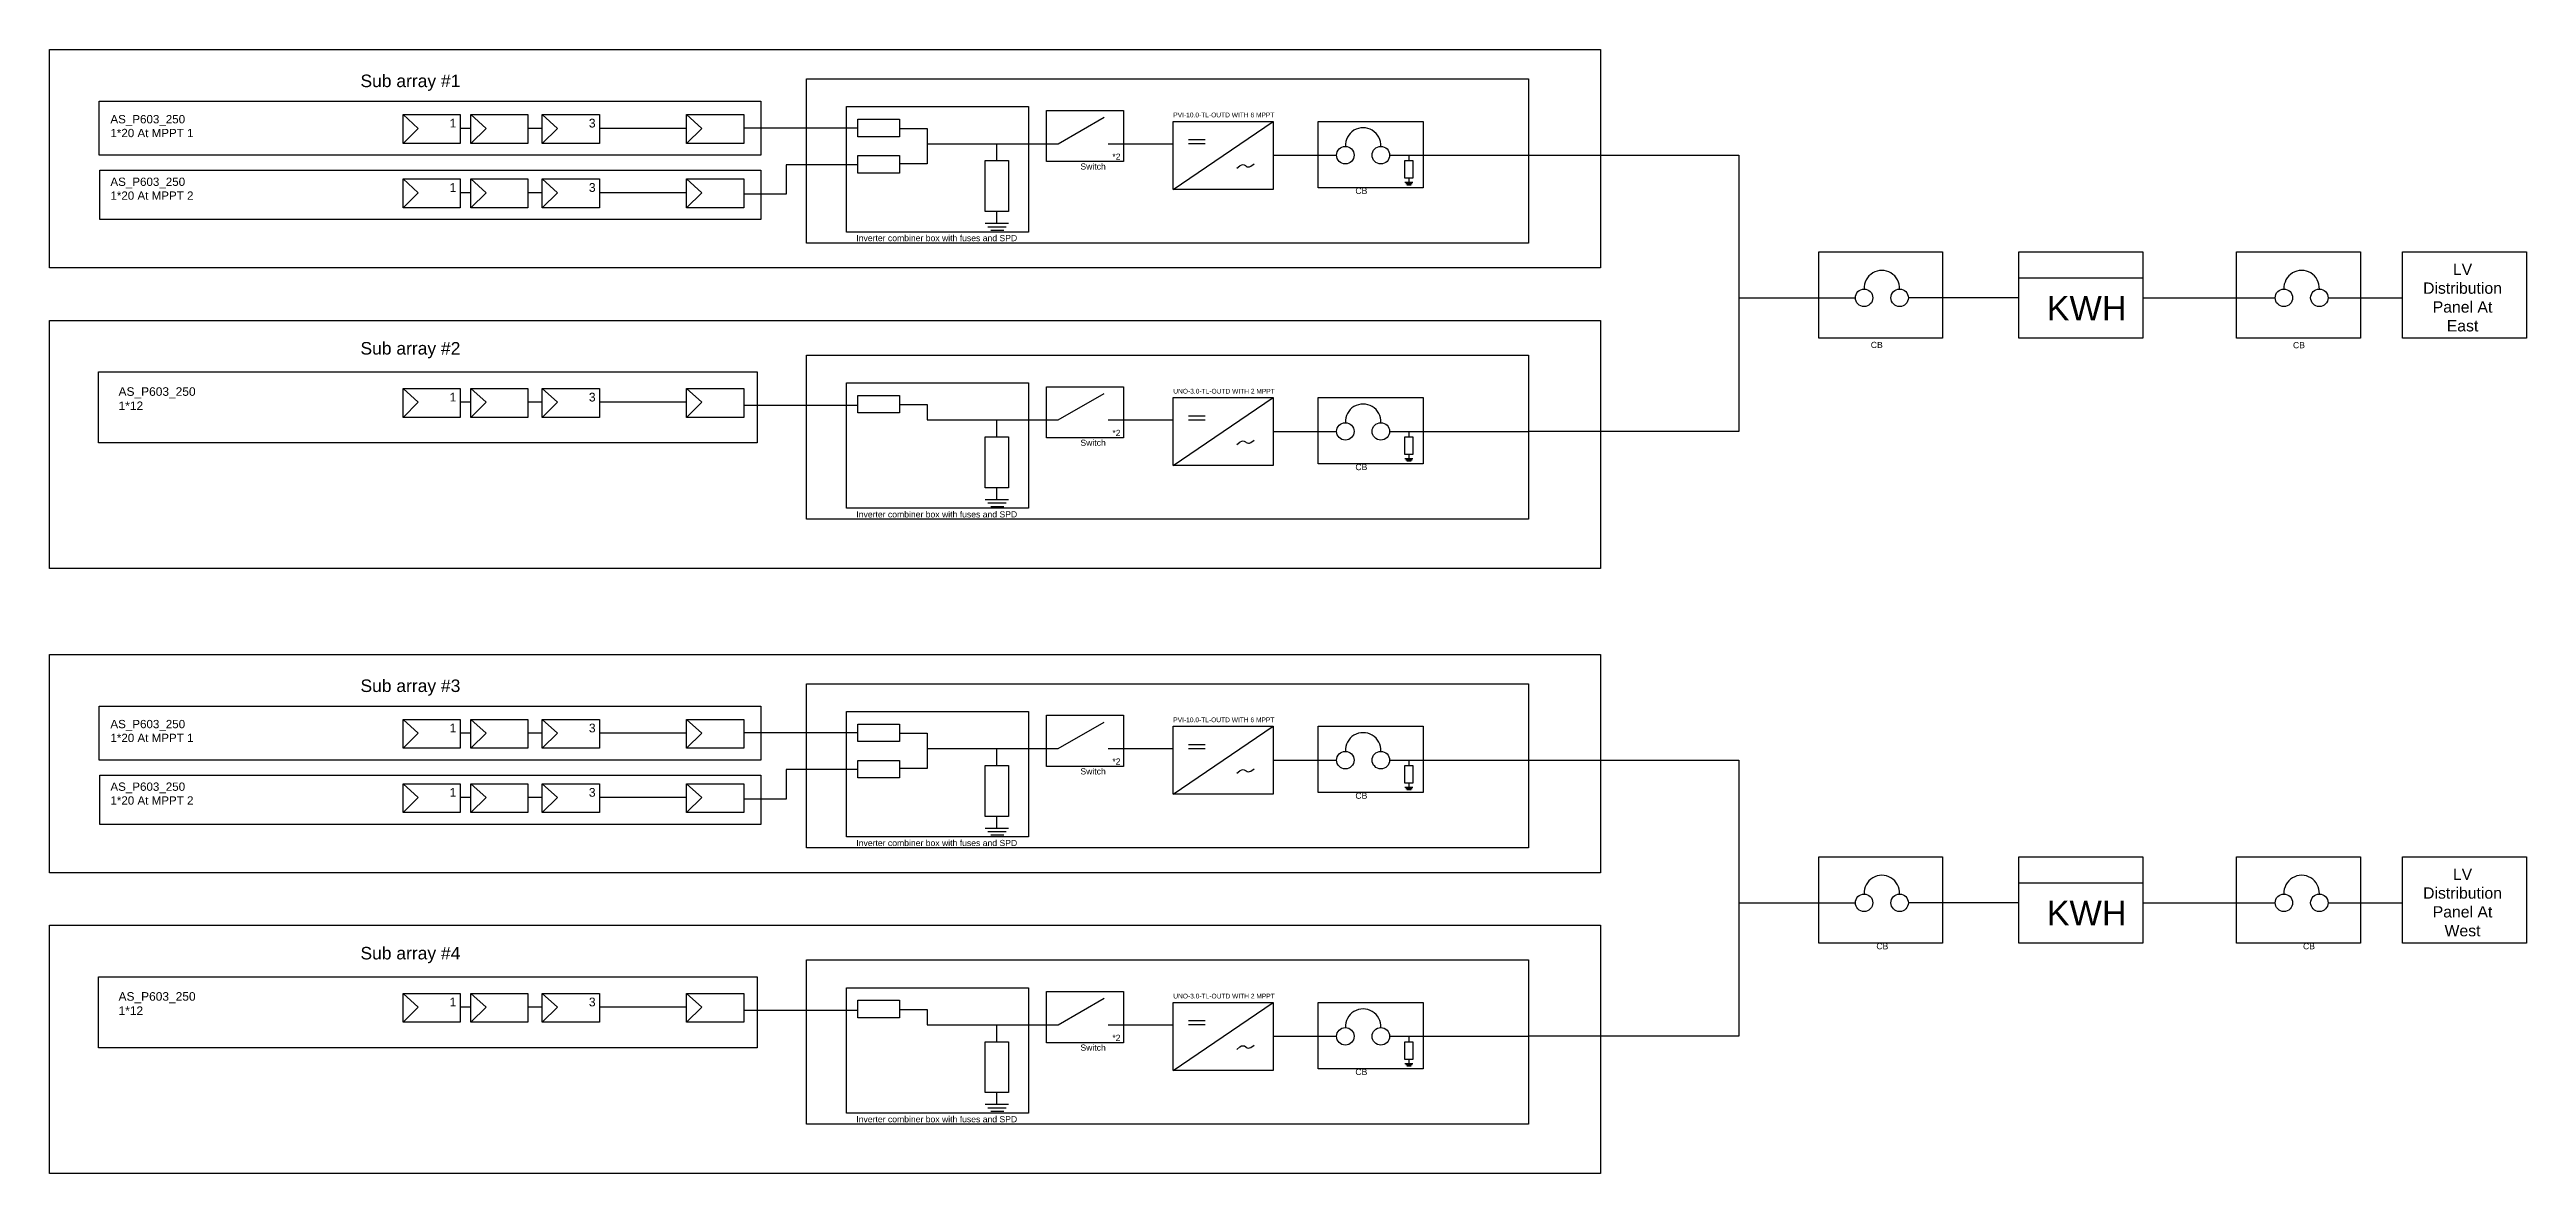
# Model space of a CAD drawing. Header units: millimetres. Extents: x 2175 to 2427, y 1811 to 1926.
import ezdxf

# ---------------------------------------------------------------- set-up
doc = ezdxf.new("R2010")
doc.units = ezdxf.units.MM
doc.linetypes.add('ACAD_ISO03W100', pattern=[30, 12, -18])
doc.styles.get("Standard").update_dxf_attribs({"font": 'arial.ttf'})

msp = doc.modelspace()

# ---------------------------------------------------------------- linework, layer by layer
for p, q in [((2225.15, 1917.78), (2223.69, 1917.78)), ((2239.87, 1917.78), (2230.98, 1917.78)), ((2245.7, 1917.85), (2257.33, 1917.85)), ((2261.59, 1917.78), (2264.4, 1917.78)), ((2264.4, 1917.78), (2264.4, 1914.18)), ((2277.76, 1916.22), (2282.44, 1918.92)), ((2289.5, 1911.56), (2299.67, 1918.49)), ((2264.4, 1916.22), (2271.48, 1916.22)), ((2271.48, 1916.22), (2271.48, 1914.5)), ((2271.48, 1916.22), (2277.76, 1916.22)), ((2282.86, 1916.22), (2285.97, 1916.22)), ((2285.97, 1916.22), (2289.5, 1916.22)), ((2299.67, 1915.05), (2304.26, 1915.05)), ((2304.26, 1915.05), (2306.16, 1915.05)), ((2311.56, 1915.05), (2315.68, 1915.05)), ((2313.53, 1915.05), (2313.53, 1914.5)), ((2315.68, 1915.05), (2335.33, 1915.05)), ((2335.33, 1915.05), (2347.18, 1915.05)), ((2347.18, 1915.05), (2347.18, 1886.89)), ((2257.33, 1914.08), (2250.03, 1914.08)), ((2250.03, 1914.08), (2250.03, 1911.06)), ((2264.4, 1914.18), (2261.59, 1914.18)), ((2295.97, 1913.71), (2296.3, 1913.96)), ((2296.91, 1913.96), (2296.94, 1913.94)), ((2297.41, 1913.92), (2297.75, 1914.15)), ((2313.1, 1912.28), (2313.93, 1912.28)), ((2313.2, 1912.16), (2313.85, 1912.16)), ((2313.51, 1912.7), (2313.51, 1912.28)), ((2217.87, 1911.22), (2216.78, 1911.22)), ((2225.15, 1911.22), (2223.69, 1911.22)), ((2239.87, 1911.22), (2230.98, 1911.22)), ((2250.03, 1911.06), (2245.7, 1911.06)), ((2313.31, 1912.04), (2313.77, 1912.04)), ((2270.3, 1908.12), (2272.69, 1908.12)), ((2270.58, 1907.76), (2272.47, 1907.76)), ((2270.91, 1907.41), (2272.23, 1907.41)), ((2271.48, 1909.31), (2271.48, 1908.12)), ((2375.73, 1902.55), (2388.36, 1902.55)), ((2347.18, 1900.51), (2359.06, 1900.51)), ((2375.73, 1900.51), (2364.47, 1900.51)), ((2388.36, 1900.51), (2401.87, 1900.51)), ((2407.27, 1900.51), (2414.74, 1900.51)), ((2217.87, 1889.86), (2216.78, 1889.86)), ((2225.15, 1889.86), (2223.69, 1889.86)), ((2239.87, 1889.86), (2230.98, 1889.86)), ((2245.7, 1889.57), (2257.33, 1889.57)), ((2261.59, 1889.62), (2264.4, 1889.62)), ((2264.4, 1889.62), (2264.4, 1888.06)), ((2277.76, 1888.06), (2282.44, 1890.76)), ((2289.5, 1883.4), (2299.67, 1890.33)), ((2264.4, 1888.06), (2271.48, 1888.06)), ((2271.48, 1888.06), (2271.48, 1886.34)), ((2271.48, 1888.06), (2277.76, 1888.06)), ((2282.86, 1888.06), (2285.97, 1888.06)), ((2285.97, 1888.06), (2289.5, 1888.06)), ((2299.67, 1886.89), (2304.26, 1886.89)), ((2304.26, 1886.89), (2306.16, 1886.89)), ((2311.56, 1886.89), (2315.68, 1886.89)), ((2313.53, 1886.89), (2313.53, 1886.34)), ((2315.68, 1886.89), (2325.72, 1886.89)), ((2347.18, 1886.89), (2325.72, 1886.89)), ((2295.97, 1885.55), (2296.3, 1885.8)), ((2296.91, 1885.8), (2296.94, 1885.78)), ((2297.41, 1885.76), (2297.75, 1885.99)), ((2313.51, 1884.54), (2313.51, 1884.12)), ((2313.1, 1884.12), (2313.93, 1884.12)), ((2313.2, 1884), (2313.85, 1884)), ((2313.31, 1883.88), (2313.77, 1883.88)), ((2270.3, 1879.96), (2272.69, 1879.96)), ((2270.58, 1879.6), (2272.47, 1879.6)), ((2271.48, 1881.15), (2271.48, 1879.96)), ((2270.91, 1879.25), (2272.23, 1879.25)), ((2277.76, 1854.56), (2282.44, 1857.26)), ((2289.5, 1849.9), (2299.67, 1856.83)), ((2225.15, 1856.12), (2223.69, 1856.12)), ((2239.87, 1856.12), (2230.98, 1856.12)), ((2245.7, 1856.19), (2257.33, 1856.19)), ((2261.59, 1856.12), (2264.4, 1856.12)), ((2264.4, 1856.12), (2264.4, 1852.52)), ((2264.4, 1854.56), (2271.48, 1854.56)), ((2271.48, 1854.56), (2271.48, 1852.84)), ((2271.48, 1854.56), (2277.76, 1854.56)), ((2282.86, 1854.56), (2285.97, 1854.56)), ((2285.97, 1854.56), (2289.5, 1854.56)), ((2257.33, 1852.42), (2250.03, 1852.42)), ((2250.03, 1852.42), (2250.03, 1849.4)), ((2264.4, 1852.52), (2261.59, 1852.52)), ((2295.97, 1852.05), (2296.3, 1852.3)), ((2296.91, 1852.3), (2296.94, 1852.27)), ((2297.41, 1852.26), (2297.75, 1852.49)), ((2299.67, 1853.38), (2304.26, 1853.38)), ((2304.26, 1853.38), (2306.16, 1853.38)), ((2311.56, 1853.38), (2315.68, 1853.38)), ((2313.53, 1853.38), (2313.53, 1852.84)), ((2315.68, 1853.38), (2335.33, 1853.38)), ((2335.33, 1853.38), (2347.18, 1853.38)), ((2347.18, 1853.38), (2347.18, 1825.23)), ((2217.87, 1849.56), (2216.78, 1849.56)), ((2225.15, 1849.56), (2223.69, 1849.56)), ((2239.87, 1849.56), (2230.98, 1849.56)), ((2250.03, 1849.4), (2245.7, 1849.4)), ((2313.1, 1850.62), (2313.93, 1850.62)), ((2313.2, 1850.5), (2313.85, 1850.5)), ((2313.31, 1850.38), (2313.77, 1850.38)), ((2313.51, 1851.04), (2313.51, 1850.62)), ((2271.48, 1847.65), (2271.48, 1846.46)), ((2270.3, 1846.46), (2272.69, 1846.46)), ((2270.58, 1846.1), (2272.47, 1846.1)), ((2270.91, 1845.75), (2272.23, 1845.75)), ((2375.73, 1840.89), (2388.36, 1840.89)), ((2347.18, 1838.84), (2359.06, 1838.84)), ((2375.73, 1838.84), (2364.47, 1838.84)), ((2388.36, 1838.84), (2401.87, 1838.84)), ((2407.27, 1838.84), (2414.74, 1838.84)), ((2277.76, 1826.4), (2282.44, 1829.1)), ((2217.87, 1828.2), (2216.78, 1828.2)), ((2225.15, 1828.2), (2223.69, 1828.2)), ((2239.87, 1828.2), (2230.98, 1828.2)), ((2245.7, 1827.9), (2257.33, 1827.9)), ((2261.59, 1827.96), (2264.4, 1827.96)), ((2264.4, 1827.96), (2264.4, 1826.4)), ((2264.4, 1826.4), (2271.48, 1826.4)), ((2271.48, 1826.4), (2271.48, 1824.68)), ((2271.48, 1826.4), (2277.76, 1826.4)), ((2282.86, 1826.4), (2285.97, 1826.4)), ((2285.97, 1826.4), (2289.5, 1826.4)), ((2289.5, 1821.74), (2299.67, 1828.67)), ((2295.97, 1823.89), (2296.3, 1824.14)), ((2296.91, 1824.14), (2296.94, 1824.12)), ((2297.41, 1824.1), (2297.75, 1824.33)), ((2299.67, 1825.23), (2304.26, 1825.23)), ((2304.26, 1825.23), (2306.16, 1825.23)), ((2311.56, 1825.23), (2315.68, 1825.23)), ((2313.53, 1825.23), (2313.53, 1824.68)), ((2315.68, 1825.23), (2325.72, 1825.23)), ((2347.18, 1825.23), (2325.72, 1825.23)), ((2313.1, 1822.46), (2313.93, 1822.46)), ((2313.2, 1822.34), (2313.85, 1822.34)), ((2313.31, 1822.22), (2313.77, 1822.22)), ((2313.51, 1822.88), (2313.51, 1822.46)), ((2271.48, 1819.49), (2271.48, 1818.3)), ((2270.3, 1818.3), (2272.69, 1818.3)), ((2270.58, 1817.94), (2272.47, 1817.94)), ((2270.91, 1817.59), (2272.23, 1817.59))]:
    msp.add_line(p, q)
at = {"linetype": 'ACAD_ISO03W100'}
for p, q in [((2291.05, 1916.65), (2292.75, 1916.65)), ((2291.05, 1916.24), (2292.75, 1916.24)), ((2291.05, 1888.49), (2292.75, 1888.49)), ((2291.05, 1888.08), (2292.75, 1888.08)), ((2291.05, 1854.99), (2292.75, 1854.99)), ((2291.05, 1854.58), (2292.75, 1854.58)), ((2291.05, 1826.83), (2292.75, 1826.83)), ((2291.05, 1826.42), (2292.75, 1826.42))]:
    msp.add_line(p, q, dxfattribs=at)
for points in [[(2174.9, 1925.81), (2333.06, 1925.81), (2333.06, 1903.55), (2174.9, 1903.55)], [(2252.08, 1922.83), (2325.72, 1922.83), (2325.72, 1906.09), (2252.08, 1906.09)], [(2179.98, 1920.54), (2247.45, 1920.54), (2247.45, 1915.05), (2179.98, 1915.05)], [(2256.16, 1920), (2274.75, 1920), (2274.75, 1907.21), (2256.16, 1907.21)], [(2210.95, 1919.18), (2216.78, 1919.18), (2216.78, 1916.25), (2210.95, 1916.25)], [(2217.87, 1919.18), (2223.69, 1919.18), (2223.69, 1916.25), (2217.87, 1916.25)], [(2225.15, 1919.18), (2230.98, 1919.18), (2230.98, 1916.25), (2225.15, 1916.25)], [(2239.87, 1919.18), (2245.7, 1919.18), (2245.7, 1916.25), (2239.87, 1916.25)], [(2257.33, 1918.72), (2261.59, 1918.72), (2261.59, 1916.93), (2257.33, 1916.93)], [(2276.58, 1919.61), (2284.44, 1919.61), (2284.44, 1914.4), (2276.58, 1914.4)], [(2289.5, 1918.49), (2299.67, 1918.49), (2299.67, 1911.56), (2289.5, 1911.56)], [(2304.26, 1918.49), (2314.99, 1918.49), (2314.99, 1911.73), (2304.26, 1911.73)], [(2257.33, 1915.01), (2261.59, 1915.01), (2261.59, 1913.22), (2257.33, 1913.22)], [(2180.03, 1913.52), (2247.45, 1913.52), (2247.45, 1908.49), (2180.03, 1908.49)], [(2210.95, 1912.62), (2216.78, 1912.62), (2216.78, 1909.69), (2210.95, 1909.69)], [(2217.87, 1912.62), (2223.69, 1912.62), (2223.69, 1909.69), (2217.87, 1909.69)], [(2225.15, 1912.62), (2230.98, 1912.62), (2230.98, 1909.69), (2225.15, 1909.69)], [(2239.87, 1912.62), (2245.7, 1912.62), (2245.7, 1909.69), (2239.87, 1909.69)], [(2270.3, 1914.5), (2272.69, 1914.5), (2272.69, 1909.31), (2270.3, 1909.31)], [(2313.1, 1914.5), (2313.93, 1914.5), (2313.93, 1912.7), (2313.1, 1912.7)], [(2355.32, 1905.19), (2367.95, 1905.19), (2367.95, 1896.39), (2355.32, 1896.39)], [(2375.73, 1905.19), (2388.36, 1905.19), (2388.36, 1896.39), (2375.73, 1896.39)], [(2397.93, 1905.19), (2410.56, 1905.19), (2410.56, 1896.39), (2397.93, 1896.39)], [(2414.87, 1905.19), (2427.5, 1905.19), (2427.5, 1896.39), (2414.87, 1896.39)], [(2174.9, 1898.21), (2333.06, 1898.21), (2333.06, 1872.91), (2174.9, 1872.91)], [(2252.08, 1894.67), (2325.72, 1894.67), (2325.72, 1877.93), (2252.08, 1877.93)], [(2179.89, 1892.96), (2247.08, 1892.96), (2247.08, 1885.73), (2179.89, 1885.73)], [(2210.95, 1891.25), (2216.78, 1891.25), (2216.78, 1888.32), (2210.95, 1888.32)], [(2217.87, 1891.25), (2223.69, 1891.25), (2223.69, 1888.32), (2217.87, 1888.32)], [(2225.15, 1891.25), (2230.98, 1891.25), (2230.98, 1888.32), (2225.15, 1888.32)], [(2239.87, 1891.25), (2245.7, 1891.25), (2245.7, 1888.32), (2239.87, 1888.32)], [(2256.16, 1891.84), (2274.75, 1891.84), (2274.75, 1879.06), (2256.16, 1879.06)], [(2257.33, 1890.56), (2261.59, 1890.56), (2261.59, 1888.77), (2257.33, 1888.77)], [(2276.58, 1891.45), (2284.44, 1891.45), (2284.44, 1886.24), (2276.58, 1886.24)], [(2289.5, 1890.33), (2299.67, 1890.33), (2299.67, 1883.4), (2289.5, 1883.4)], [(2304.26, 1890.33), (2314.99, 1890.33), (2314.99, 1883.57), (2304.26, 1883.57)], [(2270.3, 1886.34), (2272.69, 1886.34), (2272.69, 1881.15), (2270.3, 1881.15)], [(2313.1, 1886.34), (2313.93, 1886.34), (2313.93, 1884.54), (2313.1, 1884.54)], [(2174.9, 1864.15), (2333.06, 1864.15), (2333.06, 1841.89), (2174.9, 1841.89)], [(2252.08, 1861.17), (2325.72, 1861.17), (2325.72, 1844.43), (2252.08, 1844.43)], [(2179.98, 1858.88), (2247.45, 1858.88), (2247.45, 1853.39), (2179.98, 1853.39)], [(2210.95, 1857.52), (2216.78, 1857.52), (2216.78, 1854.59), (2210.95, 1854.59)], [(2217.87, 1857.52), (2223.69, 1857.52), (2223.69, 1854.59), (2217.87, 1854.59)], [(2225.15, 1857.52), (2230.98, 1857.52), (2230.98, 1854.59), (2225.15, 1854.59)], [(2239.87, 1857.52), (2245.7, 1857.52), (2245.7, 1854.59), (2239.87, 1854.59)], [(2256.16, 1858.34), (2274.75, 1858.34), (2274.75, 1845.55), (2256.16, 1845.55)], [(2257.33, 1857.06), (2261.59, 1857.06), (2261.59, 1855.27), (2257.33, 1855.27)], [(2276.58, 1857.95), (2284.44, 1857.95), (2284.44, 1852.74), (2276.58, 1852.74)], [(2289.5, 1856.83), (2299.67, 1856.83), (2299.67, 1849.9), (2289.5, 1849.9)], [(2304.26, 1856.83), (2314.99, 1856.83), (2314.99, 1850.07), (2304.26, 1850.07)], [(2180.03, 1851.86), (2247.45, 1851.86), (2247.45, 1846.82), (2180.03, 1846.82)], [(2257.33, 1853.35), (2261.59, 1853.35), (2261.59, 1851.56), (2257.33, 1851.56)], [(2270.3, 1852.84), (2272.69, 1852.84), (2272.69, 1847.65), (2270.3, 1847.65)], [(2313.1, 1852.84), (2313.93, 1852.84), (2313.93, 1851.04), (2313.1, 1851.04)], [(2210.95, 1850.96), (2216.78, 1850.96), (2216.78, 1848.03), (2210.95, 1848.03)], [(2217.87, 1850.96), (2223.69, 1850.96), (2223.69, 1848.03), (2217.87, 1848.03)], [(2225.15, 1850.96), (2230.98, 1850.96), (2230.98, 1848.03), (2225.15, 1848.03)], [(2239.87, 1850.96), (2245.7, 1850.96), (2245.7, 1848.03), (2239.87, 1848.03)], [(2355.32, 1843.53), (2367.95, 1843.53), (2367.95, 1834.73), (2355.32, 1834.73)], [(2375.73, 1843.53), (2388.36, 1843.53), (2388.36, 1834.73), (2375.73, 1834.73)], [(2397.93, 1843.53), (2410.56, 1843.53), (2410.56, 1834.73), (2397.93, 1834.73)], [(2414.87, 1843.53), (2427.5, 1843.53), (2427.5, 1834.73), (2414.87, 1834.73)], [(2174.9, 1836.55), (2333.06, 1836.55), (2333.06, 1811.25), (2174.9, 1811.25)], [(2252.08, 1833.01), (2325.72, 1833.01), (2325.72, 1816.27), (2252.08, 1816.27)], [(2179.89, 1831.3), (2247.08, 1831.3), (2247.08, 1824.07), (2179.89, 1824.07)], [(2210.95, 1829.59), (2216.78, 1829.59), (2216.78, 1826.66), (2210.95, 1826.66)], [(2217.87, 1829.59), (2223.69, 1829.59), (2223.69, 1826.66), (2217.87, 1826.66)], [(2225.15, 1829.59), (2230.98, 1829.59), (2230.98, 1826.66), (2225.15, 1826.66)], [(2239.87, 1829.59), (2245.7, 1829.59), (2245.7, 1826.66), (2239.87, 1826.66)], [(2256.16, 1830.18), (2274.75, 1830.18), (2274.75, 1817.39), (2256.16, 1817.39)], [(2257.33, 1828.9), (2261.59, 1828.9), (2261.59, 1827.11), (2257.33, 1827.11)], [(2276.58, 1829.79), (2284.44, 1829.79), (2284.44, 1824.58), (2276.58, 1824.58)], [(2289.5, 1828.67), (2299.67, 1828.67), (2299.67, 1821.74), (2289.5, 1821.74)], [(2304.26, 1828.67), (2314.99, 1828.67), (2314.99, 1821.91), (2304.26, 1821.91)], [(2270.3, 1824.68), (2272.69, 1824.68), (2272.69, 1819.49), (2270.3, 1819.49)], [(2313.1, 1824.68), (2313.93, 1824.68), (2313.93, 1822.88), (2313.1, 1822.88)]]:
    msp.add_lwpolyline(points, close=True)
for points in [[(2210.95, 1919.18), (2212.5, 1917.78), (2210.95, 1916.25)], [(2217.87, 1917.78), (2216.78, 1917.78)], [(2217.87, 1919.18), (2219.42, 1917.78), (2217.87, 1916.25)], [(2225.15, 1919.18), (2226.7, 1917.78), (2225.15, 1916.25)], [(2239.87, 1919.18), (2241.42, 1917.78), (2239.87, 1916.25)], [(2210.95, 1912.62), (2212.5, 1911.22), (2210.95, 1909.69)], [(2217.87, 1912.62), (2219.42, 1911.22), (2217.87, 1909.69)], [(2225.15, 1912.62), (2226.7, 1911.22), (2225.15, 1909.69)], [(2239.87, 1912.62), (2241.42, 1911.22), (2239.87, 1909.69)], [(2210.95, 1891.25), (2212.5, 1889.86), (2210.95, 1888.32)], [(2217.87, 1891.25), (2219.42, 1889.86), (2217.87, 1888.32)], [(2225.15, 1891.25), (2226.7, 1889.86), (2225.15, 1888.32)], [(2239.87, 1891.25), (2241.42, 1889.86), (2239.87, 1888.32)], [(2210.95, 1857.52), (2212.5, 1856.12), (2210.95, 1854.59)], [(2217.87, 1857.52), (2219.42, 1856.12), (2217.87, 1854.59)], [(2225.15, 1857.52), (2226.7, 1856.12), (2225.15, 1854.59)], [(2239.87, 1857.52), (2241.42, 1856.12), (2239.87, 1854.59)], [(2217.87, 1856.12), (2216.78, 1856.12)], [(2210.95, 1850.96), (2212.5, 1849.56), (2210.95, 1848.03)], [(2217.87, 1850.96), (2219.42, 1849.56), (2217.87, 1848.03)], [(2225.15, 1850.96), (2226.7, 1849.56), (2225.15, 1848.03)], [(2239.87, 1850.96), (2241.42, 1849.56), (2239.87, 1848.03)], [(2210.95, 1829.59), (2212.5, 1828.2), (2210.95, 1826.66)], [(2217.87, 1829.59), (2219.42, 1828.2), (2217.87, 1826.66)], [(2225.15, 1829.59), (2226.7, 1828.2), (2225.15, 1826.66)], [(2239.87, 1829.59), (2241.42, 1828.2), (2239.87, 1826.66)]]:
    msp.add_lwpolyline(points)
for centre in [(2307.05, 1915.05), (2310.67, 1915.05), (2359.95, 1900.51), (2363.57, 1900.51), (2402.76, 1900.51), (2406.38, 1900.51), (2307.05, 1886.89), (2310.67, 1886.89), (2307.05, 1853.38), (2310.67, 1853.38), (2359.95, 1838.84), (2363.57, 1838.84), (2402.76, 1838.84), (2406.38, 1838.84), (2307.05, 1825.23), (2310.67, 1825.23)]:
    msp.add_circle(centre, 0.891)
for centre, radius, start, end in [((2308.86, 1916.03), 1.81, 357.0245, 182.9755), ((2296.6, 1913.56), 0.5, 51.9147, 127.6434), ((2297.18, 1914.25), 0.4, 231.9147, 304.1648), ((2361.76, 1901.49), 1.81, 357.0245, 182.9755), ((2404.57, 1901.49), 1.81, 357.0245, 182.9755), ((2308.86, 1887.87), 1.81, 357.0245, 182.9755), ((2296.6, 1885.4), 0.5, 51.9147, 127.6434), ((2297.18, 1886.09), 0.4, 231.9147, 304.1648), ((2308.86, 1854.37), 1.81, 357.0245, 182.9755), ((2296.6, 1851.9), 0.5, 51.9147, 127.6434), ((2297.18, 1852.59), 0.4, 231.9147, 304.1648), ((2361.76, 1839.83), 1.81, 357.0245, 182.9755), ((2404.57, 1839.83), 1.81, 357.0245, 182.9755), ((2308.86, 1826.21), 1.81, 357.0245, 182.9755), ((2296.6, 1823.74), 0.5, 51.9147, 127.6434), ((2297.18, 1824.43), 0.4, 231.9147, 304.1648)]:
    msp.add_arc(centre, radius, start, end)

# ---------------------------------------------------------------- texts
at = {"attachment_point": 1}
for s, width, gutter_width, heights, insert, char_height in [('Sub array #1', 22.1277, 6.37, [0], (2206.61, 1923.26), 1.2742), ('AS_P603_250\\P1*20 At MPPT 1 ', 8.81, 4.23, [0], (2181.11, 1919.14), 0.8457), ('1', 0.8898, 4.45, [0.946], (2215.7, 1918.76), 0.89), ('3', 0.8898, 4.45, [0.946], (2229.9, 1918.76), 0.89), ('PVI-10.0-TL-OUTD WITH 6 MPPT', 12.0384, 2.42, [0.56], (2289.5, 1919.39), 0.4831), ('*2', 0.2911, 3.14, [0], (2283.29, 1915.21), 0.629), ('AS_P603_250\\P1*20 At MPPT 2 ', 9.2598, 4.23, [0], (2181.11, 1912.76), 0.8457), ('1', 0.8898, 4.45, [0.946], (2215.7, 1912.2), 0.89), ('3', 0.8898, 4.45, [0.946], (2229.9, 1912.2), 0.89), ('Switch', 2.6806, 3.14, [0.493], (2280.03, 1914.21), 0.629), ('CB', 2.6806, 3.14, [0.493], (2308.07, 1911.73), 0.629), ('Inverter combiner box with fuses and SPD', 16.6534, 3.14, [0.0109], (2257.18, 1906.91), 0.6288), ('\\pxqc;LV Distribution Panel At East', 7.8926, 5.76, [6.99], (2417.03, 1903.99), 1.1511), ('KWH', 6.5186, 12.5, [0], (2378.57, 1900.7), 2.5), ('Sub array #2', 22.1277, 6.37, [0], (2206.61, 1896), 1.2742), ('CB', 2.6806, 3.14, [0.493], (2360.63, 1896.02), 0.629), ('CB', 2.6806, 3.14, [0.493], (2403.69, 1896), 0.629), ('AS_P603_250\\P1*12', 8.0337, 4.36, [0], (2181.94, 1891.39), 0.8723), ('1', 0.8898, 4.45, [0.946], (2215.7, 1890.83), 0.89), ('3', 0.8898, 4.45, [0.946], (2229.9, 1890.83), 0.89), ('UNO-3.0-TL-OUTD WITH 2 MPPT', 12.0384, 2.42, [0.56], (2289.5, 1891.23), 0.4831), ('*2', 0.2911, 3.14, [0], (2283.29, 1887.05), 0.629), ('Switch', 2.6806, 3.14, [0.493], (2280.03, 1886.05), 0.629), ('CB', 2.6806, 3.14, [0.493], (2308.07, 1883.57), 0.629), ('Inverter combiner box with fuses and SPD', 16.6534, 3.14, [0.0109], (2257.18, 1878.75), 0.6288), ('Sub array #3', 22.1277, 6.37, [0], (2206.61, 1861.6), 1.2742), ('AS_P603_250\\P1*20 At MPPT 1 ', 8.81, 4.23, [0], (2181.11, 1857.48), 0.8457), ('1', 0.8898, 4.45, [0.946], (2215.7, 1857.1), 0.89), ('3', 0.8898, 4.45, [0.946], (2229.9, 1857.1), 0.89), ('PVI-10.0-TL-OUTD WITH 6 MPPT', 12.0384, 2.42, [0.56], (2289.5, 1857.73), 0.4831), ('Switch', 2.6806, 3.14, [0.493], (2280.03, 1852.55), 0.629), ('*2', 0.2911, 3.14, [0], (2283.29, 1853.55), 0.629), ('AS_P603_250\\P1*20 At MPPT 2 ', 9.2598, 4.23, [0], (2181.11, 1851.1), 0.8457), ('1', 0.8898, 4.45, [0.946], (2215.7, 1850.54), 0.89), ('3', 0.8898, 4.45, [0.946], (2229.9, 1850.54), 0.89), ('CB', 2.6806, 3.14, [0.493], (2308.07, 1850.07), 0.629), ('Inverter combiner box with fuses and SPD', 16.6534, 3.14, [0.0109], (2257.18, 1845.25), 0.6288), ('\\pxqc;LV Distribution Panel At West', 7.8926, 5.76, [6.99], (2417.03, 1842.33), 1.1511), ('KWH', 6.5186, 12.5, [0], (2378.57, 1839.04), 2.5), ('Sub array #4', 22.1277, 6.37, [0], (2206.61, 1834.34), 1.2742), ('CB', 2.6806, 3.14, [0.493], (2361.2, 1834.73), 0.629), ('CB', 2.6806, 3.14, [0.493], (2404.71, 1834.73), 0.629), ('AS_P603_250\\P1*12', 8.0337, 4.36, [0], (2181.94, 1829.73), 0.8723), ('1', 0.8898, 4.45, [0.946], (2215.7, 1829.17), 0.89), ('3', 0.8898, 4.45, [0.946], (2229.9, 1829.17), 0.89), ('UNO-3.0-TL-OUTD WITH 2 MPPT', 12.0384, 2.42, [0.56], (2289.5, 1829.57), 0.4831), ('Switch', 2.6806, 3.14, [0.493], (2280.03, 1824.39), 0.629), ('*2', 0.2911, 3.14, [0], (2283.29, 1825.39), 0.629), ('CB', 2.6806, 3.14, [0.493], (2308.07, 1821.91), 0.629), ('Inverter combiner box with fuses and SPD', 16.6534, 3.14, [0.0109], (2257.18, 1817.09), 0.6288)]:
    msp.add_mtext_dynamic_manual_height_columns(s, width=width, gutter_width=gutter_width, heights=heights, dxfattribs=dict(at, insert=insert, char_height=char_height))

doc.saveas('drawing.dxf')
